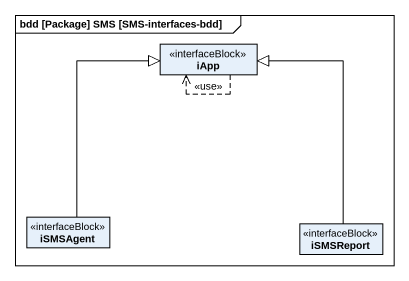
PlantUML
@startuml
mainframe bdd [Package] SMS [SMS-interfaces-bdd]
hide circle
hide empty members
class iApp <<interfaceBlock>>
class iSMSAgent <<interfaceBlock>>
class iSMSReport <<interfaceBlock>>
iApp ..> iApp : <<use>>
iSMSAgent -up-|> iApp
iSMSReport -up-|> iApp
@enduml
